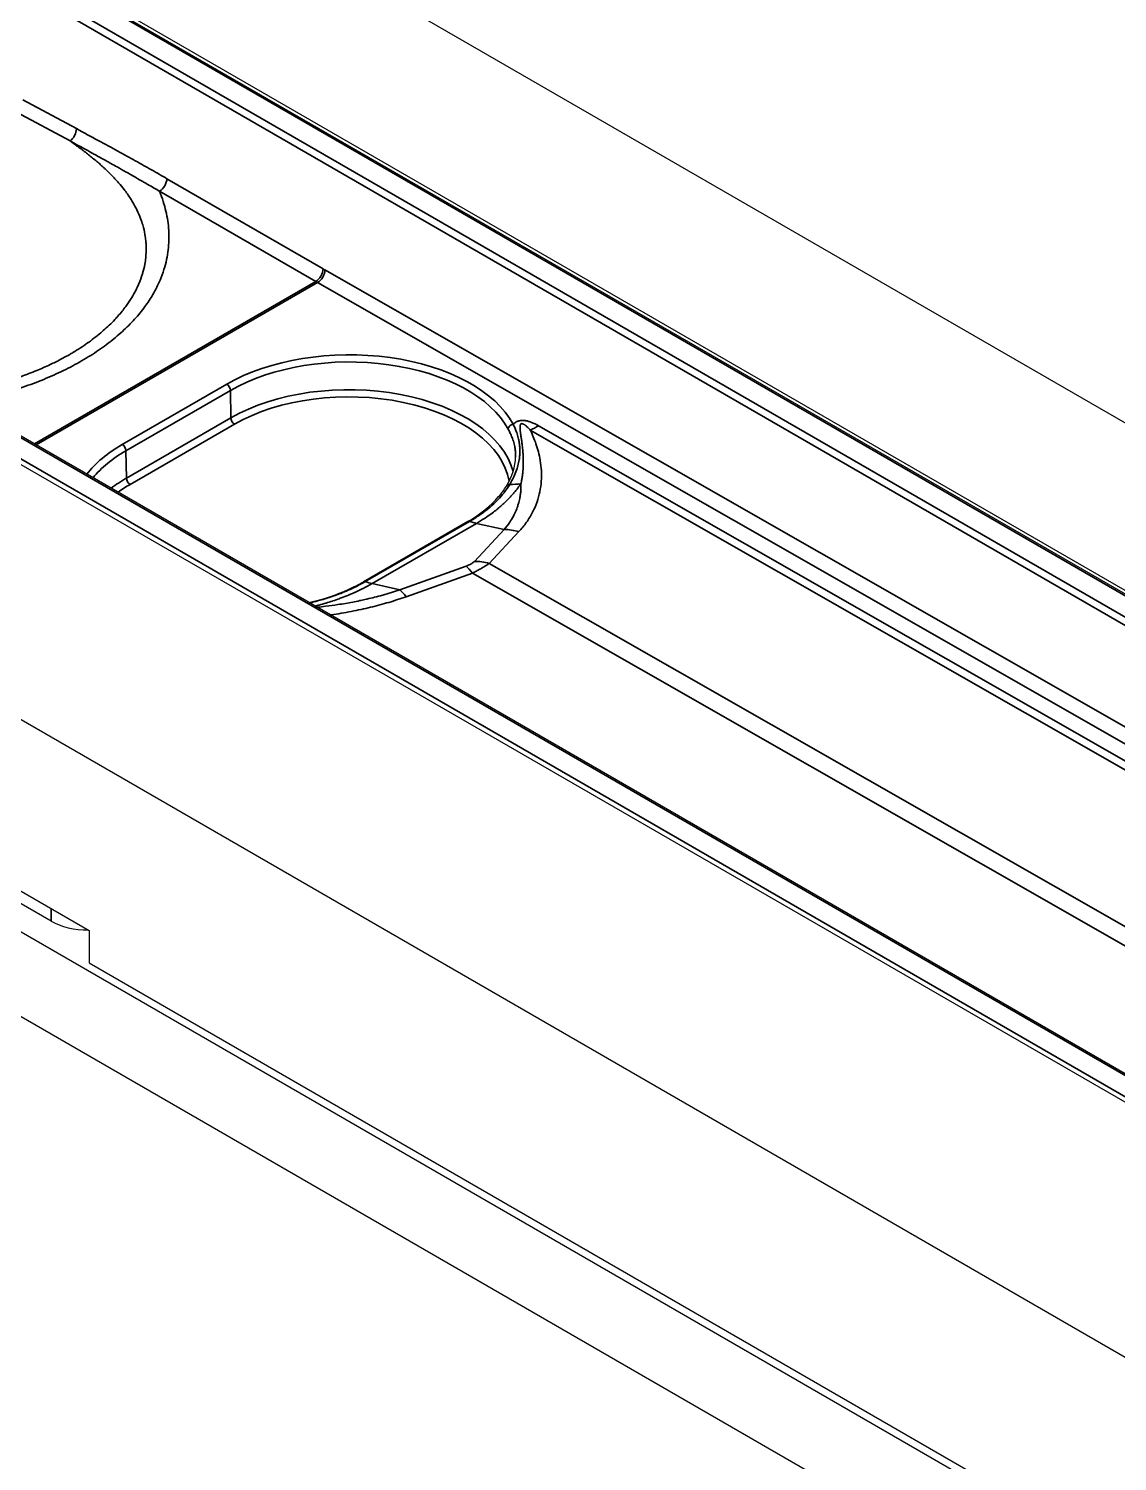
# Model space of a CAD drawing. Header units: millimetres. Extents: x 101 to 3000, y 150 to 4305.
# Drawn here: x 2213.4 to 2276.3, y 1187.6 to 1270.2 of the extents above; entities that cross this region are included whole.
import ezdxf

# ---------------------------------------------------------------- set-up
doc = ezdxf.new("R2010")
doc.units = ezdxf.units.MM
doc.header["$LTSCALE"] = 15
doc.layers.add('_Sichtbarkanten', color=7, linetype='Continuous', lineweight=25)
doc.layers.add('Sichtbar schmal (ISO)', color=7, linetype='Continuous', lineweight=35)

msp = doc.modelspace()

# ---------------------------------------------------------------- linework, layer by layer
at = {"layer": '_Sichtbarkanten'}
for p, q in [((1944.571, 1439.231), (2453.688, 1145.292)), ((1958.148, 1421.528), (2423.15, 1153.06)), ((1958.784, 1421.374), (2422.759, 1153.498)), ((1897.902, 1412.287), (2407.019, 1118.348)), ((2399.171, 1139.224), (1934.185, 1407.684)), ((2397.176, 1138.728), (1933.2, 1406.604)), ((2238.782, 1241.787), (2232.762, 1238.312)), ((2175.575, 1239.724), (2398.321, 1111.122)), ((2398.321, 1106.223), (2175.575, 1234.825)), ((2189.795, 1233.866), (2216.948, 1218.189)), ((2214.747, 1218.73), (2193.956, 1230.734)), ((2216.948, 1218.189), (2216.948, 1216.327)), ((2216.948, 1216.327), (2272.527, 1184.239))]:
    msp.add_line(p, q, dxfattribs=at)
for centre, major_axis, ratio, start_param, end_param in [((2232.912, 1238.052), (-0.15, 0.26), 0.589805, 0.000536, 0.000643), ((2216.867, 1219.957), (-3, 0), 0.578054, 0.786007, 1.578464)]:
    msp.add_ellipse(centre, major_axis=major_axis, ratio=ratio, start_param=start_param, end_param=end_param, dxfattribs=at)
for points in [[(2241.01, 1243.825), (2241.354, 1244.388), (2241.533, 1244.962), (2241.545, 1245.501)], [(2238.782, 1241.787), (2238.782, 1241.787), (2238.782, 1241.787), (2238.782, 1241.787)]]:
    msp.add_open_spline(points, degree=3, dxfattribs=at)
for points, knots in [([(2238.782, 1241.787), (2239.505, 1242.205), (2240.115, 1242.695), (2240.735, 1243.415), (2240.884, 1243.618), (2241.01, 1243.825)], [0, 0, 0, 0, 0.5172364, 0.5172364, 0.7129307, 0.7129307, 0.7129307, 0.7129307]), ([(2229.627, 1237.111), (2230.437, 1237.301), (2231.206, 1237.558), (2232.197, 1238.005), (2232.488, 1238.154), (2232.762, 1238.312)], [0.0820469, 0.0820469, 0.0820469, 0.0820469, 0.5203466, 0.5203466, 0.7160767, 0.7160767, 0.7160767, 0.7160767])]:
    msp.add_open_spline(points, degree=3, knots=knots, dxfattribs=at)
at = {"layer": 'Sichtbar schmal (ISO)'}
for p, q in [((1956.938, 1420.892), (2421.924, 1152.432)), ((2423, 1153.045), (1957.998, 1421.513)), ((2421.712, 1152.069), (1956.726, 1420.529)), ((2399.021, 1139.209), (1934.035, 1407.669)), ((1932.959, 1407.057), (2397.961, 1138.588)), ((2212.745, 1265.406), (2215.834, 1263.739)), ((2213.115, 1266.114), (2216.205, 1264.447)), ((2221.425, 1261.561), (2230.434, 1256.36)), ((2221.001, 1260.835), (2230.01, 1255.634)), ((2230.543, 1256.297), (2417.942, 1149.255)), ((2213.777, 1246.262), (2230.01, 1255.634)), ((2213.888, 1246.198), (2230.121, 1255.57)), ((2230.121, 1255.57), (2417.099, 1148.768)), ((2218.85, 1246.231), (2224.875, 1249.709)), ((2219.063, 1245.867), (2225.088, 1249.345)), ((2225.088, 1249.345), (2225.112, 1247.764)), ((2219.087, 1244.286), (2225.112, 1247.764)), ((2219.299, 1243.923), (2225.324, 1247.401)), ((2242.872, 1247.309), (2317.392, 1204.735)), ((2242.387, 1247.061), (2316.907, 1204.488)), ((2219.063, 1245.867), (2219.087, 1244.286)), ((2238.888, 1241.791), (2232.871, 1238.317)), ((2233.271, 1238.203), (2239.287, 1241.677)), ((2240.879, 1241.32), (2239.287, 1241.677)), ((2240.879, 1241.32), (2239.171, 1239.486)), ((2241.731, 1241.199), (2240.022, 1239.365)), ((2238.687, 1239.206), (2234.863, 1237.846)), ((2240.022, 1239.365), (2301.457, 1204.266)), ((2234.863, 1237.846), (2233.271, 1238.203)), ((2239.054, 1238.806), (2235.23, 1237.446)), ((2239.054, 1238.806), (2300.489, 1203.707)), ((2233.475, 1236.912), (2233.475, 1236.912)), ((2214.747, 1218.73), (2214.747, 1219.46))]:
    msp.add_line(p, q, dxfattribs=at)
for centre, major_axis, ratio, start_param, end_param in [((2215.78, 1264.211), (0.285, 0.528), 0.595227, 4.005439, 5.463512), ((2221.001, 1261.325), (0.3, 0.52), 0.57735, 3.926991, 5.480334), ((2230.01, 1256.123), (0.3, 0.52), 0.57735, 3.926992, 5.480334), ((2230.119, 1256.061), (0.298, 0.521), 0.580313, 3.924309, 5.477656), ((2230.831, 1283.267), (-14.192, 28.551), 0.584955, 2.41911, 2.424078), ((2230.01, 1280.128), (15, -25.981), 0.57735, 5.497787, 5.503023), ((2231.903, 1245.694), (9.939, 0.045), 0.57432, 0.295883, 2.353603), ((2231.904, 1245.452), (9.64, 0.045), 0.574225, 0.295804, 2.353524), ((2224.876, 1249.463), (0.15, -0.26), 0.57735, 0.802851, 2.36143), ((2231.904, 1243.843), (9.605, 0), 0.57735, 0.149565, 2.356194), ((2231.904, 1243.603), (9.305, 0), 0.57735, 0.093863, 2.356194), ((2225.324, 1247.646), (-0.15, 0.26), 0.57735, 0.802851, 2.356194), ((2241.404, 1247.155), (-0.264, -0.142), 0.783062, 4.318494, 5.86939), ((2242.849, 1252.221), (2.976, 5.21), 0.580365, 3.809992, 3.924359), ((2225.879, 1242.215), (9.939, 0.045), 0.574319, 2.353604, 2.719116), ((2225.88, 1241.974), (9.64, 0.045), 0.574225, 2.353524, 2.698243), ((2218.851, 1245.985), (0.15, -0.26), 0.57735, 0.802851, 2.36143), ((2225.879, 1240.365), (9.605, 0), 0.57735, 2.356194, 2.495666), ((2225.879, 1240.124), (9.305, 0), 0.57735, 2.356194, 2.468253), ((2219.299, 1244.168), (-0.15, 0.26), 0.57735, 0.802851, 2.356194), ((2241.266, 1243.669), (-0.256, 0.156), 0.763657, 5.367943, 6.283187), ((2239.979, 1248.926), (-5.319, 2.777), 0.783415, 2.174078, 2.291288), ((2238.047, 1247.078), (-3, 5.196), 0.57735, 2.55575, 2.652887), ((2241.5, 1238.619), (-2.195, 2.045), 0.803702, 5.270685, 5.583182), ((2239.307, 1236.505), (-1.005, 2.827), 0.268501, 5.561414, 5.87391), ((2239.791, 1236.785), (-2.195, 2.045), 0.803702, 5.270686, 5.583183), ((2232.912, 1238.052), (-0.15, 0.26), 0.589805, 5.697944, 6.283721), ((2232.03, 1243.604), (-3, 5.196), 0.57735, 2.55575, 2.652887), ((2235.483, 1235.146), (-1.005, 2.827), 0.268501, 5.561414, 5.87391)]:
    msp.add_ellipse(centre, major_axis=major_axis, ratio=ratio, start_param=start_param, end_param=end_param, dxfattribs=at)
for points, knots in [([(2208.807, 1249.131), (2208.875, 1249.141), (2208.943, 1249.151), (2209.012, 1249.161), (2209.097, 1249.175), (2209.183, 1249.188), (2209.269, 1249.202), (2209.612, 1249.259), (2209.957, 1249.323), (2210.298, 1249.394), (2210.445, 1249.425), (2210.591, 1249.457), (2210.736, 1249.491), (2211.013, 1249.555), (2211.288, 1249.624), (2211.559, 1249.697), (2211.753, 1249.75), (2211.945, 1249.805), (2212.136, 1249.863), (2212.35, 1249.928), (2212.562, 1249.995), (2212.77, 1250.066), (2213.003, 1250.145), (2213.232, 1250.227), (2213.457, 1250.313), (2213.613, 1250.372), (2213.767, 1250.433), (2213.92, 1250.496), (2214.183, 1250.605), (2214.44, 1250.718), (2214.69, 1250.836), (2214.794, 1250.885), (2214.896, 1250.934), (2214.997, 1250.985), (2215.282, 1251.127), (2215.558, 1251.274), (2215.824, 1251.428), (2215.881, 1251.461), (2215.937, 1251.494), (2215.993, 1251.527), (2216.292, 1251.705), (2216.578, 1251.891), (2216.849, 1252.083), (2216.867, 1252.095), (2216.884, 1252.108), (2216.901, 1252.12), (2217.188, 1252.325), (2217.459, 1252.538), (2217.712, 1252.757), (2217.727, 1252.769), (2217.741, 1252.782), (2217.755, 1252.794), (2217.992, 1253.001), (2218.213, 1253.214), (2218.416, 1253.43), (2218.456, 1253.472), (2218.495, 1253.514), (2218.534, 1253.557), (2218.704, 1253.744), (2218.86, 1253.933), (2219.002, 1254.122), (2219.063, 1254.203), (2219.121, 1254.283), (2219.176, 1254.364), (2219.28, 1254.514), (2219.374, 1254.663), (2219.46, 1254.81), (2219.539, 1254.945), (2219.61, 1255.079), (2219.674, 1255.21), (2219.716, 1255.296), (2219.756, 1255.382), (2219.792, 1255.466), (2219.883, 1255.677), (2219.956, 1255.88), (2220.015, 1256.075), (2220.016, 1256.079), (2220.018, 1256.084), (2220.019, 1256.089), (2220.076, 1256.279), (2220.119, 1256.461), (2220.151, 1256.639), (2220.173, 1256.76), (2220.19, 1256.879), (2220.203, 1256.997), (2220.209, 1257.057), (2220.214, 1257.117), (2220.218, 1257.176), (2220.231, 1257.352), (2220.233, 1257.527), (2220.227, 1257.701), (2220.224, 1257.778), (2220.219, 1257.854), (2220.212, 1257.93), (2220.204, 1258.028), (2220.192, 1258.126), (2220.178, 1258.224), (2220.152, 1258.398), (2220.117, 1258.572), (2220.072, 1258.744), (2220.06, 1258.793), (2220.046, 1258.841), (2220.032, 1258.89), (2219.996, 1259.013), (2219.956, 1259.135), (2219.91, 1259.257), (2219.847, 1259.427), (2219.775, 1259.596), (2219.691, 1259.767), (2219.672, 1259.805), (2219.653, 1259.844), (2219.633, 1259.883), (2219.565, 1260.016), (2219.489, 1260.15), (2219.406, 1260.287), (2219.298, 1260.462), (2219.178, 1260.641), (2219.048, 1260.815), (2219.019, 1260.855), (2218.99, 1260.894), (2218.959, 1260.933), (2218.857, 1261.066), (2218.749, 1261.197), (2218.641, 1261.322), (2218.5, 1261.483), (2218.357, 1261.636), (2218.213, 1261.783), (2218.105, 1261.892), (2217.997, 1261.998), (2217.886, 1262.101), (2217.849, 1262.137), (2217.811, 1262.172), (2217.772, 1262.207), (2217.623, 1262.343), (2217.471, 1262.477), (2217.316, 1262.607), (2217.161, 1262.738), (2217.003, 1262.866), (2216.841, 1262.993), (2216.68, 1263.119), (2216.515, 1263.245), (2216.347, 1263.369), (2216.261, 1263.433), (2216.174, 1263.496), (2216.086, 1263.559), (2216.003, 1263.619), (2215.919, 1263.679), (2215.834, 1263.739)], [0.3520167, 0.3520167, 0.3520167, 0.3520167, 0.3555556, 0.3555556, 0.3555556, 0.3599885, 0.3599885, 0.3599885, 0.3777778, 0.3777778, 0.3777778, 0.3854247, 0.3854247, 0.3854247, 0.4, 0.4, 0.4, 0.4104593, 0.4104593, 0.4104593, 0.4222222, 0.4222222, 0.4222222, 0.4353523, 0.4353523, 0.4353523, 0.4444444, 0.4444444, 0.4444444, 0.4601839, 0.4601839, 0.4601839, 0.4666667, 0.4666667, 0.4666667, 0.4849811, 0.4849811, 0.4849811, 0.4888889, 0.4888889, 0.4888889, 0.5097643, 0.5097643, 0.5097643, 0.5111111, 0.5111111, 0.5111111, 0.5333333, 0.5333333, 0.5333333, 0.534593, 0.534593, 0.534593, 0.5555556, 0.5555556, 0.5555556, 0.5596585, 0.5596585, 0.5596585, 0.5777778, 0.5777778, 0.5777778, 0.585519, 0.585519, 0.585519, 0.6, 0.6, 0.6, 0.6133765, 0.6133765, 0.6133765, 0.6222222, 0.6222222, 0.6222222, 0.6444444, 0.6444444, 0.6444444, 0.6449965, 0.6449965, 0.6449965, 0.6666667, 0.6666667, 0.6666667, 0.6813799, 0.6813799, 0.6813799, 0.6888889, 0.6888889, 0.6888889, 0.7111111, 0.7111111, 0.7111111, 0.7208348, 0.7208348, 0.7208348, 0.7333333, 0.7333333, 0.7333333, 0.7555556, 0.7555556, 0.7555556, 0.7618279, 0.7618279, 0.7618279, 0.7777778, 0.7777778, 0.7777778, 0.8, 0.8, 0.8, 0.80501, 0.80501, 0.80501, 0.8222222, 0.8222222, 0.8222222, 0.8444444, 0.8444444, 0.8444444, 0.8494706, 0.8494706, 0.8494706, 0.8666667, 0.8666667, 0.8666667, 0.8888889, 0.8888889, 0.8888889, 0.9054297, 0.9054297, 0.9054297, 0.9111111, 0.9111111, 0.9111111, 0.9333333, 0.9333333, 0.9333333, 0.9555556, 0.9555556, 0.9555556, 0.9777778, 0.9777778, 0.9777778, 0.989187, 0.989187, 0.989187, 1, 1, 1, 1]), ([(2215.834, 1263.739), (2216.107, 1263.59), (2216.37, 1263.445), (2216.625, 1263.305), (2216.78, 1263.219), (2216.932, 1263.136), (2217.081, 1263.054), (2217.167, 1263.006), (2217.252, 1262.959), (2217.336, 1262.912), (2217.556, 1262.791), (2217.769, 1262.673), (2217.976, 1262.558), (2218.051, 1262.516), (2218.125, 1262.475), (2218.199, 1262.434), (2218.318, 1262.367), (2218.436, 1262.301), (2218.551, 1262.237), (2218.728, 1262.138), (2218.9, 1262.041), (2219.068, 1261.946), (2219.113, 1261.921), (2219.157, 1261.896), (2219.202, 1261.871), (2219.314, 1261.807), (2219.425, 1261.744), (2219.534, 1261.682), (2219.676, 1261.601), (2219.816, 1261.522), (2219.954, 1261.442), (2220.01, 1261.41), (2220.067, 1261.378), (2220.123, 1261.345), (2220.194, 1261.305), (2220.264, 1261.264), (2220.334, 1261.223), (2220.451, 1261.156), (2220.567, 1261.089), (2220.681, 1261.022), (2220.789, 1260.959), (2220.895, 1260.897), (2221.001, 1260.835)], [0, 0, 0, 0, 0.1244055, 0.1244055, 0.1244055, 0.2, 0.2, 0.2, 0.2437837, 0.2437837, 0.2437837, 0.3582175, 0.3582175, 0.3582175, 0.4, 0.4, 0.4, 0.4678258, 0.4678258, 0.4678258, 0.5721753, 0.5721753, 0.5721753, 0.6, 0.6, 0.6, 0.6705683, 0.6705683, 0.6705683, 0.7623904, 0.7623904, 0.7623904, 0.8, 0.8, 0.8, 0.8473716, 0.8473716, 0.8473716, 0.9261665, 0.9261665, 0.9261665, 1, 1, 1, 1]), ([(2216.205, 1264.447), (2216.645, 1264.209), (2217.483, 1263.756), (2218.609, 1263.142), (2219.616, 1262.586), (2220.54, 1262.068), (2221.135, 1261.728), (2221.425, 1261.561)], [0, 0, 0, 0, 0.2, 0.4, 0.6, 0.8, 1, 1, 1, 1]), ([(2209.663, 1248.637), (2209.898, 1248.681), (2210.58, 1248.817), (2211.693, 1249.087), (2212.968, 1249.471), (2214.182, 1249.915), (2215.326, 1250.416), (2216.393, 1250.97), (2217.376, 1251.575), (2218.268, 1252.226), (2219.06, 1252.917), (2219.742, 1253.636), (2220.302, 1254.362), (2220.733, 1255.065), (2221.048, 1255.721), (2221.268, 1256.327), (2221.416, 1256.898), (2221.508, 1257.454), (2221.549, 1258.011), (2221.539, 1258.571), (2221.481, 1259.13), (2221.375, 1259.684), (2221.221, 1260.246), (2221.08, 1260.637), (2221.001, 1260.835)], [0.3057007, 0.3057007, 0.3057007, 0.3057007, 0.3225806, 0.3548387, 0.3870968, 0.4193548, 0.4516129, 0.483871, 0.516129, 0.5483871, 0.5806452, 0.6129032, 0.6451613, 0.6774194, 0.7096774, 0.7419355, 0.7741935, 0.8064516, 0.8387097, 0.8709677, 0.9032258, 0.9354839, 0.9677419, 1, 1, 1, 1]), ([(2241.403, 1247.401), (2241.417, 1247.373), (2241.431, 1247.343), (2241.446, 1247.312), (2241.46, 1247.28), (2241.475, 1247.247), (2241.491, 1247.212), (2241.506, 1247.177), (2241.522, 1247.14), (2241.537, 1247.101), (2241.553, 1247.062), (2241.569, 1247.021), (2241.585, 1246.979), (2241.6, 1246.936), (2241.616, 1246.891), (2241.631, 1246.844), (2241.646, 1246.797), (2241.661, 1246.747), (2241.676, 1246.696), (2241.69, 1246.644), (2241.704, 1246.59), (2241.716, 1246.533), (2241.729, 1246.476), (2241.741, 1246.416), (2241.751, 1246.353), (2241.761, 1246.29), (2241.77, 1246.223), (2241.777, 1246.153), (2241.784, 1246.083), (2241.789, 1246.009), (2241.791, 1245.932), (2241.793, 1245.853), (2241.792, 1245.771), (2241.787, 1245.684), (2241.782, 1245.597), (2241.774, 1245.505), (2241.76, 1245.407), (2241.746, 1245.31), (2241.727, 1245.207), (2241.701, 1245.097), (2241.675, 1244.988), (2241.642, 1244.872), (2241.6, 1244.75), (2241.599, 1244.748), (2241.599, 1244.747), (2241.598, 1244.745), (2241.556, 1244.624), (2241.505, 1244.496), (2241.441, 1244.359), (2241.44, 1244.357), (2241.439, 1244.355), (2241.438, 1244.354), (2241.374, 1244.217), (2241.297, 1244.071), (2241.205, 1243.919)], [0, 0, 0, 0, 0.0625, 0.0625, 0.0625, 0.125, 0.125, 0.125, 0.1875, 0.1875, 0.1875, 0.25, 0.25, 0.25, 0.3125, 0.3125, 0.3125, 0.3748714, 0.3748714, 0.3748714, 0.4371898, 0.4371898, 0.4371898, 0.4995656, 0.4995656, 0.4995656, 0.5620205, 0.5620205, 0.5620205, 0.6245608, 0.6245608, 0.6245608, 0.6871996, 0.6871996, 0.6871996, 0.7499529, 0.7499529, 0.7499529, 0.8125, 0.8125, 0.8125, 0.875, 0.875, 0.875, 0.8757189, 0.8757189, 0.8757189, 0.9375, 0.9375, 0.9375, 0.938249, 0.938249, 0.938249, 0.9999998, 0.9999998, 0.9999998, 0.9999998]), ([(2241.403, 1247.401), (2241.419, 1247.416), (2241.451, 1247.445), (2241.502, 1247.484), (2241.556, 1247.518), (2241.612, 1247.547), (2241.669, 1247.571), (2241.726, 1247.588), (2241.782, 1247.601), (2241.839, 1247.609), (2241.901, 1247.614), (2241.971, 1247.615), (2242.047, 1247.61), (2242.125, 1247.6), (2242.206, 1247.584), (2242.291, 1247.563), (2242.379, 1247.536), (2242.47, 1247.503), (2242.565, 1247.464), (2242.663, 1247.42), (2242.764, 1247.368), (2242.835, 1247.329), (2242.872, 1247.309)], [0, 0, 0, 0, 0.05, 0.1, 0.15, 0.2, 0.25, 0.3, 0.35, 0.4, 0.45, 0.5, 0.55, 0.6, 0.65, 0.7, 0.75, 0.8, 0.85, 0.9, 0.95, 0.9999999, 0.9999999, 0.9999999, 0.9999999]), ([(2241.853, 1243.962), (2241.871, 1244.044), (2241.887, 1244.125), (2241.901, 1244.204), (2241.903, 1244.217), (2241.905, 1244.229), (2241.907, 1244.241), (2241.92, 1244.32), (2241.932, 1244.397), (2241.941, 1244.474), (2241.943, 1244.485), (2241.944, 1244.497), (2241.945, 1244.508), (2241.955, 1244.585), (2241.962, 1244.66), (2241.968, 1244.735), (2241.969, 1244.746), (2241.97, 1244.757), (2241.971, 1244.768), (2241.976, 1244.842), (2241.981, 1244.916), (2241.983, 1244.99), (2241.984, 1245.001), (2241.984, 1245.011), (2241.985, 1245.022), (2241.987, 1245.096), (2241.988, 1245.17), (2241.988, 1245.243), (2241.988, 1245.253), (2241.988, 1245.263), (2241.988, 1245.273), (2241.988, 1245.346), (2241.986, 1245.418), (2241.984, 1245.488), (2241.983, 1245.497), (2241.983, 1245.506), (2241.983, 1245.515), (2241.98, 1245.584), (2241.976, 1245.649), (2241.972, 1245.71), (2241.972, 1245.718), (2241.971, 1245.726), (2241.97, 1245.734), (2241.966, 1245.795), (2241.962, 1245.851), (2241.957, 1245.905), (2241.956, 1245.912), (2241.955, 1245.918), (2241.955, 1245.925), (2241.95, 1245.978), (2241.945, 1246.028), (2241.939, 1246.075), (2241.939, 1246.081), (2241.938, 1246.087), (2241.938, 1246.092), (2241.932, 1246.139), (2241.927, 1246.184), (2241.922, 1246.227), (2241.921, 1246.232), (2241.92, 1246.237), (2241.92, 1246.242), (2241.914, 1246.284), (2241.909, 1246.325), (2241.904, 1246.363), (2241.903, 1246.368), (2241.902, 1246.372), (2241.902, 1246.377), (2241.897, 1246.415), (2241.891, 1246.451), (2241.886, 1246.486), (2241.886, 1246.49), (2241.885, 1246.494), (2241.885, 1246.498), (2241.88, 1246.533), (2241.875, 1246.566), (2241.87, 1246.597), (2241.87, 1246.601), (2241.869, 1246.604), (2241.869, 1246.607), (2241.864, 1246.639), (2241.86, 1246.669), (2241.855, 1246.698), (2241.855, 1246.701), (2241.854, 1246.704), (2241.854, 1246.707), (2241.85, 1246.735), (2241.846, 1246.763), (2241.842, 1246.789), (2241.842, 1246.792), (2241.841, 1246.794), (2241.841, 1246.797), (2241.837, 1246.823), (2241.833, 1246.848), (2241.83, 1246.872), (2241.83, 1246.874), (2241.83, 1246.877), (2241.829, 1246.879), (2241.826, 1246.903), (2241.823, 1246.926), (2241.82, 1246.947), (2241.82, 1246.949), (2241.82, 1246.951), (2241.819, 1246.953), (2241.817, 1246.975), (2241.814, 1246.996), (2241.812, 1247.016), (2241.812, 1247.018), (2241.811, 1247.019), (2241.811, 1247.021), (2241.809, 1247.041), (2241.807, 1247.06), (2241.805, 1247.078), (2241.805, 1247.08), (2241.805, 1247.081), (2241.805, 1247.083), (2241.803, 1247.101), (2241.802, 1247.119), (2241.801, 1247.135), (2241.801, 1247.137), (2241.801, 1247.138), (2241.801, 1247.139), (2241.8, 1247.156), (2241.799, 1247.172), (2241.798, 1247.188), (2241.798, 1247.189), (2241.798, 1247.19), (2241.798, 1247.191), (2241.798, 1247.207), (2241.798, 1247.222), (2241.798, 1247.236), (2241.798, 1247.251), (2241.799, 1247.265), (2241.8, 1247.279), (2241.801, 1247.292), (2241.803, 1247.305), (2241.805, 1247.317), (2241.807, 1247.329), (2241.809, 1247.339), (2241.812, 1247.35), (2241.815, 1247.36), (2241.819, 1247.369), (2241.823, 1247.377), (2241.827, 1247.385), (2241.831, 1247.392), (2241.836, 1247.398), (2241.841, 1247.405), (2241.846, 1247.41), (2241.852, 1247.414), (2241.858, 1247.418), (2241.863, 1247.422), (2241.87, 1247.424), (2241.876, 1247.427), (2241.882, 1247.428), (2241.889, 1247.429), (2241.896, 1247.43), (2241.903, 1247.43), (2241.911, 1247.43), (2241.918, 1247.429), (2241.927, 1247.428), (2241.936, 1247.426), (2241.946, 1247.424), (2241.956, 1247.421), (2241.967, 1247.416), (2241.978, 1247.412), (2241.989, 1247.407), (2242.001, 1247.401), (2242.013, 1247.395), (2242.025, 1247.388), (2242.038, 1247.38), (2242.051, 1247.372), (2242.065, 1247.363), (2242.079, 1247.353), (2242.093, 1247.343), (2242.107, 1247.332), (2242.122, 1247.32), (2242.137, 1247.308), (2242.153, 1247.295), (2242.169, 1247.281), (2242.185, 1247.267), (2242.202, 1247.252), (2242.219, 1247.236), (2242.236, 1247.22), (2242.254, 1247.203), (2242.272, 1247.185), (2242.29, 1247.166), (2242.309, 1247.147), (2242.328, 1247.127), (2242.347, 1247.106), (2242.367, 1247.084), (2242.387, 1247.061)], [0, 0, 0, 0, 0.0206, 0.0206, 0.0206, 0.02381, 0.02381, 0.02381, 0.044483, 0.044483, 0.044483, 0.047619, 0.047619, 0.047619, 0.068372, 0.068372, 0.068372, 0.071429, 0.071429, 0.071429, 0.092259, 0.092259, 0.092259, 0.095238, 0.095238, 0.095238, 0.116162, 0.116162, 0.116162, 0.119048, 0.119048, 0.119048, 0.140062, 0.140062, 0.140062, 0.142857, 0.142857, 0.142857, 0.163933, 0.163933, 0.163933, 0.166667, 0.166667, 0.166667, 0.187805, 0.187805, 0.187805, 0.190476, 0.190476, 0.190476, 0.211693, 0.211693, 0.211693, 0.214286, 0.214286, 0.214286, 0.235586, 0.235586, 0.235586, 0.238095, 0.238095, 0.238095, 0.259475, 0.259475, 0.259475, 0.261905, 0.261905, 0.261905, 0.283362, 0.283362, 0.283362, 0.285714, 0.285714, 0.285714, 0.307251, 0.307251, 0.307251, 0.309524, 0.309524, 0.309524, 0.331139, 0.331139, 0.331139, 0.333333, 0.333333, 0.333333, 0.355027, 0.355027, 0.355027, 0.357143, 0.357143, 0.357143, 0.378915, 0.378915, 0.378915, 0.380952, 0.380952, 0.380952, 0.402803, 0.402803, 0.402803, 0.404762, 0.404762, 0.404762, 0.42669, 0.42669, 0.42669, 0.428571, 0.428571, 0.428571, 0.450578, 0.450578, 0.450578, 0.452381, 0.452381, 0.452381, 0.474467, 0.474467, 0.474467, 0.47619, 0.47619, 0.47619, 0.498356, 0.498356, 0.498356, 0.5, 0.5, 0.5, 0.522245, 0.522245, 0.522245, 0.546132, 0.546132, 0.546132, 0.570019, 0.570019, 0.570019, 0.593908, 0.593908, 0.593908, 0.617795, 0.617795, 0.617795, 0.641682, 0.641682, 0.641682, 0.665567, 0.665567, 0.665567, 0.68945, 0.68945, 0.68945, 0.713334, 0.713334, 0.713334, 0.737224, 0.737224, 0.737224, 0.761123, 0.761123, 0.761123, 0.785014, 0.785014, 0.785014, 0.808897, 0.808897, 0.808897, 0.832784, 0.832784, 0.832784, 0.856673, 0.856673, 0.856673, 0.880561, 0.880561, 0.880561, 0.904449, 0.904449, 0.904449, 0.928336, 0.928336, 0.928336, 0.952224, 0.952224, 0.952224, 0.976112, 0.976112, 0.976112, 1, 1, 1, 1]), ([(2241.118, 1247.109), (2241.132, 1247.081), (2241.148, 1247.052), (2241.164, 1247.021), (2241.18, 1246.99), (2241.196, 1246.957), (2241.213, 1246.923), (2241.229, 1246.889), (2241.246, 1246.853), (2241.263, 1246.816), (2241.28, 1246.778), (2241.297, 1246.738), (2241.315, 1246.697), (2241.332, 1246.656), (2241.348, 1246.612), (2241.365, 1246.567), (2241.382, 1246.521), (2241.398, 1246.473), (2241.413, 1246.423), (2241.429, 1246.373), (2241.444, 1246.321), (2241.458, 1246.266), (2241.472, 1246.211), (2241.485, 1246.153), (2241.496, 1246.092), (2241.508, 1246.031), (2241.518, 1245.967), (2241.526, 1245.899), (2241.534, 1245.832), (2241.54, 1245.76), (2241.543, 1245.685), (2241.545, 1245.626), (2241.546, 1245.565), (2241.545, 1245.501)], [0, 0, 0, 0, 0.0625, 0.0625, 0.0625, 0.125, 0.125, 0.125, 0.1875, 0.1875, 0.1875, 0.25, 0.25, 0.25, 0.3125, 0.3125, 0.3125, 0.3748713, 0.3748713, 0.3748713, 0.4371896, 0.4371896, 0.4371896, 0.4995653, 0.4995653, 0.4995653, 0.5620202, 0.5620202, 0.5620202, 0.6245604, 0.6245604, 0.6245604, 0.6731418, 0.6731418, 0.6731418, 0.6731418]), ([(2242.387, 1247.061), (2242.448, 1246.937), (2242.566, 1246.679), (2242.723, 1246.271), (2242.862, 1245.818), (2242.975, 1245.305), (2243.041, 1244.73), (2243.039, 1244.111), (2242.954, 1243.498), (2242.795, 1242.918), (2242.543, 1242.322), (2242.186, 1241.733), (2241.893, 1241.373), (2241.731, 1241.199)], [0, 0, 0, 0, 0.0909091, 0.1818182, 0.2727273, 0.3636364, 0.4545455, 0.5454545, 0.6363636, 0.7272727, 0.8181818, 0.9090909, 1, 1, 1, 1]), ([(2241.205, 1243.919), (2241.109, 1243.762), (2241.002, 1243.608), (2240.884, 1243.457), (2240.882, 1243.454), (2240.879, 1243.45), (2240.876, 1243.447), (2240.767, 1243.309), (2240.648, 1243.173), (2240.52, 1243.04), (2240.506, 1243.025), (2240.491, 1243.01), (2240.477, 1242.995), (2240.351, 1242.867), (2240.216, 1242.742), (2240.073, 1242.62), (2240.052, 1242.602), (2240.031, 1242.584), (2240.009, 1242.566), (2239.858, 1242.439), (2239.697, 1242.317), (2239.528, 1242.198), (2239.512, 1242.186), (2239.494, 1242.175), (2239.477, 1242.163), (2239.29, 1242.033), (2239.093, 1241.909), (2238.888, 1241.791)], [0, 0, 0, 0, 0.195725, 0.195725, 0.195725, 0.2, 0.2, 0.2, 0.379749, 0.379749, 0.379749, 0.4, 0.4, 0.4, 0.574221, 0.574221, 0.574221, 0.6, 0.6, 0.6, 0.78173, 0.78173, 0.78173, 0.8, 0.8, 0.8, 1, 1, 1, 1]), ([(2239.287, 1241.677), (2239.455, 1241.774), (2239.608, 1241.869), (2239.748, 1241.96), (2239.761, 1241.968), (2239.774, 1241.977), (2239.787, 1241.985), (2239.913, 1242.069), (2240.028, 1242.149), (2240.134, 1242.226), (2240.154, 1242.241), (2240.174, 1242.255), (2240.193, 1242.27), (2240.288, 1242.34), (2240.376, 1242.408), (2240.458, 1242.475), (2240.482, 1242.494), (2240.505, 1242.513), (2240.528, 1242.532), (2240.602, 1242.593), (2240.671, 1242.652), (2240.737, 1242.71), (2240.762, 1242.732), (2240.787, 1242.754), (2240.811, 1242.776), (2240.871, 1242.831), (2240.928, 1242.884), (2240.982, 1242.937), (2241.007, 1242.961), (2241.032, 1242.985), (2241.056, 1243.009), (2241.107, 1243.06), (2241.157, 1243.111), (2241.205, 1243.162), (2241.229, 1243.187), (2241.253, 1243.213), (2241.276, 1243.239), (2241.324, 1243.291), (2241.371, 1243.344), (2241.417, 1243.397), (2241.439, 1243.422), (2241.461, 1243.448), (2241.482, 1243.473), (2241.533, 1243.534), (2241.583, 1243.596), (2241.631, 1243.659), (2241.646, 1243.677), (2241.66, 1243.696), (2241.674, 1243.715), (2241.736, 1243.796), (2241.796, 1243.879), (2241.853, 1243.962)], [0, 0, 0, 0, 0.1016443, 0.1016443, 0.1016443, 0.1111111, 0.1111111, 0.1111111, 0.2044614, 0.2044614, 0.2044614, 0.2222222, 0.2222222, 0.2222222, 0.3083534, 0.3083534, 0.3083534, 0.3333333, 0.3333333, 0.3333333, 0.4135371, 0.4135371, 0.4135371, 0.4444444, 0.4444444, 0.4444444, 0.5207013, 0.5207013, 0.5207013, 0.5555556, 0.5555556, 0.5555556, 0.629611, 0.629611, 0.629611, 0.6666667, 0.6666667, 0.6666667, 0.7421146, 0.7421146, 0.7421146, 0.7777778, 0.7777778, 0.7777778, 0.8634349, 0.8634349, 0.8634349, 0.8888889, 0.8888889, 0.8888889, 0.9999989, 0.9999989, 0.9999989, 0.9999989]), ([(2241.853, 1243.962), (2241.856, 1243.872), (2241.855, 1243.783), (2241.852, 1243.693), (2241.848, 1243.601), (2241.841, 1243.509), (2241.83, 1243.418), (2241.821, 1243.337), (2241.809, 1243.256), (2241.794, 1243.175), (2241.776, 1243.078), (2241.754, 1242.982), (2241.728, 1242.885), (2241.709, 1242.815), (2241.688, 1242.745), (2241.665, 1242.675), (2241.628, 1242.565), (2241.586, 1242.455), (2241.537, 1242.346), (2241.515, 1242.296), (2241.492, 1242.247), (2241.468, 1242.197), (2241.403, 1242.068), (2241.331, 1241.94), (2241.251, 1241.815), (2241.236, 1241.792), (2241.221, 1241.768), (2241.206, 1241.745), (2241.108, 1241.599), (2241, 1241.459), (2240.882, 1241.323), (2240.881, 1241.322), (2240.88, 1241.321), (2240.879, 1241.32)], [0.0000008, 0.0000008, 0.0000008, 0.0000008, 0.0985707, 0.0985707, 0.0985707, 0.2, 0.2, 0.2, 0.2911377, 0.2911377, 0.2911377, 0.4, 0.4, 0.4, 0.4780355, 0.4780355, 0.4780355, 0.6, 0.6, 0.6, 0.6550383, 0.6550383, 0.6550383, 0.8, 0.8, 0.8, 0.827128, 0.827128, 0.827128, 0.9988496, 0.9988496, 0.9988496, 1, 1, 1, 1]), ([(2238.888, 1241.791), (2238.869, 1241.797), (2238.851, 1241.801), (2238.835, 1241.801), (2238.818, 1241.801), (2238.802, 1241.797), (2238.788, 1241.791), (2238.786, 1241.79), (2238.784, 1241.788), (2238.782, 1241.787)], [0, 0, 0, 0, 0.2, 0.2, 0.2, 0.4, 0.4, 0.4, 0.4326689, 0.4326689, 0.4326689, 0.4326689]), ([(2239.171, 1239.486), (2239.15, 1239.464), (2239.104, 1239.421), (2239.023, 1239.363), (2238.928, 1239.308), (2238.818, 1239.256), (2238.732, 1239.222), (2238.687, 1239.206)], [0.0000019, 0.0000019, 0.0000019, 0.0000019, 0.2, 0.4, 0.6, 0.8, 1, 1, 1, 1]), ([(2240.022, 1239.365), (2239.968, 1239.328), (2239.913, 1239.291), (2239.855, 1239.255), (2239.798, 1239.218), (2239.739, 1239.182), (2239.677, 1239.146), (2239.616, 1239.109), (2239.553, 1239.072), (2239.487, 1239.035), (2239.421, 1238.998), (2239.352, 1238.961), (2239.28, 1238.923), (2239.208, 1238.884), (2239.132, 1238.845), (2239.054, 1238.806)], [0.000001, 0.000001, 0.000001, 0.000001, 0.2, 0.2, 0.2, 0.4, 0.4, 0.4, 0.6, 0.6, 0.6, 0.8, 0.8, 0.8, 1, 1, 1, 1]), ([(2232.871, 1238.317), (2232.669, 1238.2), (2232.458, 1238.089), (2232.238, 1237.982), (2232.235, 1237.981), (2232.231, 1237.979), (2232.228, 1237.977), (2232.026, 1237.88), (2231.816, 1237.787), (2231.6, 1237.699), (2231.578, 1237.69), (2231.555, 1237.681), (2231.532, 1237.672), (2231.322, 1237.587), (2231.106, 1237.508), (2230.884, 1237.434), (2230.854, 1237.424), (2230.823, 1237.414), (2230.793, 1237.404), (2230.56, 1237.328), (2230.323, 1237.258), (2230.081, 1237.194), (2230.059, 1237.188), (2230.037, 1237.182), (2230.016, 1237.177), (2229.899, 1237.146), (2229.781, 1237.117), (2229.663, 1237.09)], [0, 0, 0, 0, 0.1969192, 0.1969192, 0.1969192, 0.2, 0.2, 0.2, 0.3810174, 0.3810174, 0.3810174, 0.4, 0.4, 0.4, 0.5757978, 0.5757978, 0.5757978, 0.6, 0.6, 0.6, 0.7835432, 0.7835432, 0.7835432, 0.8, 0.8, 0.8, 0.8880679, 0.8880679, 0.8880679, 0.8880679]), ([(2229.98, 1236.907), (2230.056, 1236.926), (2230.131, 1236.945), (2230.206, 1236.965), (2230.208, 1236.966), (2230.211, 1236.967), (2230.214, 1236.967), (2230.341, 1237.001), (2230.466, 1237.037), (2230.59, 1237.074), (2230.596, 1237.075), (2230.601, 1237.077), (2230.606, 1237.078), (2230.73, 1237.115), (2230.852, 1237.153), (2230.975, 1237.194), (2230.981, 1237.195), (2230.987, 1237.197), (2230.993, 1237.199), (2231.118, 1237.24), (2231.245, 1237.284), (2231.375, 1237.331), (2231.379, 1237.333), (2231.383, 1237.334), (2231.387, 1237.335), (2231.521, 1237.384), (2231.659, 1237.436), (2231.802, 1237.494), (2231.946, 1237.551), (2232.095, 1237.614), (2232.25, 1237.684), (2232.254, 1237.686), (2232.259, 1237.688), (2232.263, 1237.69), (2232.415, 1237.758), (2232.572, 1237.832), (2232.738, 1237.916), (2232.744, 1237.919), (2232.749, 1237.921), (2232.754, 1237.924), (2232.92, 1238.008), (2233.093, 1238.101), (2233.271, 1238.203)], [0.1575107, 0.1575107, 0.1575107, 0.1575107, 0.2200991, 0.2200991, 0.2200991, 0.2222222, 0.2222222, 0.2222222, 0.3287744, 0.3287744, 0.3287744, 0.3333333, 0.3333333, 0.3333333, 0.4395195, 0.4395195, 0.4395195, 0.4444444, 0.4444444, 0.4444444, 0.5523629, 0.5523629, 0.5523629, 0.5555556, 0.5555556, 0.5555556, 0.6666667, 0.6666667, 0.6666667, 0.7777778, 0.7777778, 0.7777778, 0.7808618, 0.7808618, 0.7808618, 0.8888889, 0.8888889, 0.8888889, 0.8923553, 0.8923553, 0.8923553, 1, 1, 1, 1]), ([(2234.863, 1237.846), (2234.546, 1237.738), (2234.218, 1237.637), (2233.881, 1237.542), (2233.836, 1237.53), (2233.791, 1237.517), (2233.745, 1237.505), (2233.451, 1237.425), (2233.149, 1237.351), (2232.839, 1237.281), (2232.744, 1237.26), (2232.648, 1237.239), (2232.551, 1237.219), (2232.284, 1237.163), (2232.012, 1237.111), (2231.735, 1237.063), (2231.585, 1237.037), (2231.433, 1237.013), (2231.28, 1236.989), (2231.05, 1236.954), (2230.818, 1236.922), (2230.583, 1236.893), (2230.423, 1236.873), (2230.262, 1236.854), (2230.1, 1236.837)], [0, 0, 0, 0, 0.2, 0.2, 0.2, 0.2266769, 0.2266769, 0.2266769, 0.4, 0.4, 0.4, 0.4531914, 0.4531914, 0.4531914, 0.6, 0.6, 0.6, 0.6798139, 0.6798139, 0.6798139, 0.8, 0.8, 0.8, 0.8822488, 0.8822488, 0.8822488, 0.8822488]), ([(2235.23, 1237.446), (2234.906, 1237.331), (2234.239, 1237.114), (2233.186, 1236.831), (2232.068, 1236.587), (2231.282, 1236.452), (2230.88, 1236.393), (2230.873, 1236.392)], [0, 0, 0, 0, 0.1, 0.2, 0.3, 0.4, 0.4018411, 0.4018411, 0.4018411, 0.4018411])]:
    msp.add_open_spline(points, degree=3, knots=knots, dxfattribs=at)

doc.saveas('drawing.dxf')
